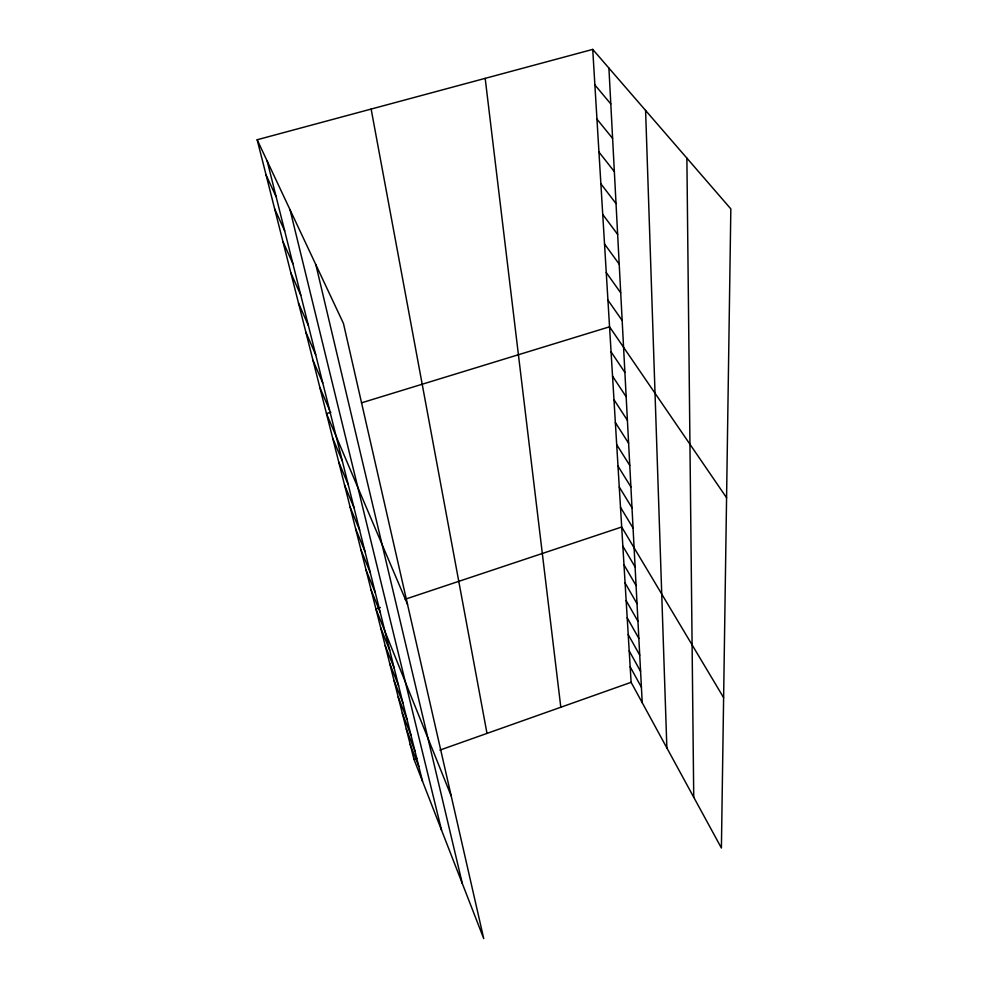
<?xml version="1.0" encoding="UTF-8"?>
<svg xmlns="http://www.w3.org/2000/svg" width="988" height="988" viewBox="0 0 988 988"><rect width="100%" height="100%" fill="white"/><g stroke="black" fill="none" stroke-linecap="round" stroke-linejoin="round"><path stroke-width="1.48" d="M592.726 49.4L631.11 682.313L721.401 848.025L730.836 208.9L592.726 49.4L257.164 139.753L343.454 323.434L483.737 938.6L413.972 759.303L416.85 758.278M439.895 750.102L631.11 682.313M380.318 607.521L375.922 608.991L451.22 795.995M405.191 599.222L621.687 527.012L723.624 697.652M330.856 412.243L326.472 413.589L407.538 604.409M361.534 402.832L609.547 326.806L726.575 497.754M594.875 84.931L610.806 103.95M596.95 119.128L612.609 138.431M598.95 152.066L614.351 171.616M600.877 183.817L616.03 203.59M602.729 214.445L617.648 234.403M604.52 243.999L619.204 264.129M606.262 272.552L620.711 292.806M607.929 300.13L622.168 320.52M611.066 351.864L624.885 372.427M612.535 376.144L626.17 396.781M613.968 399.683L627.405 420.357M615.351 422.506L628.603 443.229M616.697 444.649L629.764 465.397M617.994 466.138L630.9 486.911M619.266 487.022L631.999 507.795M620.489 507.301L633.061 528.074M622.848 546.179L635.099 566.927M623.984 564.815L636.074 585.538M625.083 582.957L637.025 603.656M626.157 600.618L637.952 621.267M627.195 617.809L638.853 638.421M628.207 634.568L639.73 655.13M629.208 650.882L640.582 671.395M630.171 666.801L641.41 687.253M266.081 175.024L276.109 196.698M274.664 208.913L284.668 230.822M282.914 241.517L292.88 263.623M290.855 272.886L300.772 295.165M298.5 303.094L308.38 325.521M305.872 332.215L315.703 354.754M312.986 360.311L322.755 382.936M319.84 387.407L329.572 410.119M332.684 438.141L342.293 460.939M338.699 461.915L348.258 484.738M344.516 484.923L354.025 507.758M350.16 507.215L359.607 530.05M355.631 528.815L365.017 551.637M360.941 549.773L370.253 572.571M366.079 570.101L375.341 592.862M371.068 589.824L380.269 612.548M380.627 627.59L389.704 650.215M385.209 645.683L394.212 668.246M389.655 663.269L398.596 685.758M393.99 680.361L402.869 702.789M398.201 697.009L407.019 719.363M402.301 713.2L411.057 735.48M406.29 728.971L414.985 751.164M410.181 744.335L418.813 766.441M257.164 139.753L413.972 759.303M267.217 161.155L422.531 781.31M290.04 209.752L441.537 830.167M315.851 264.685L462.322 883.544M371.13 109.063L486.998 733.405M485.182 78.361L560.814 707.235M608.917 68.098L642.225 702.715M645.596 110.458L666.863 747.928M686.882 158.129L693.737 797.254"/></g></svg>
